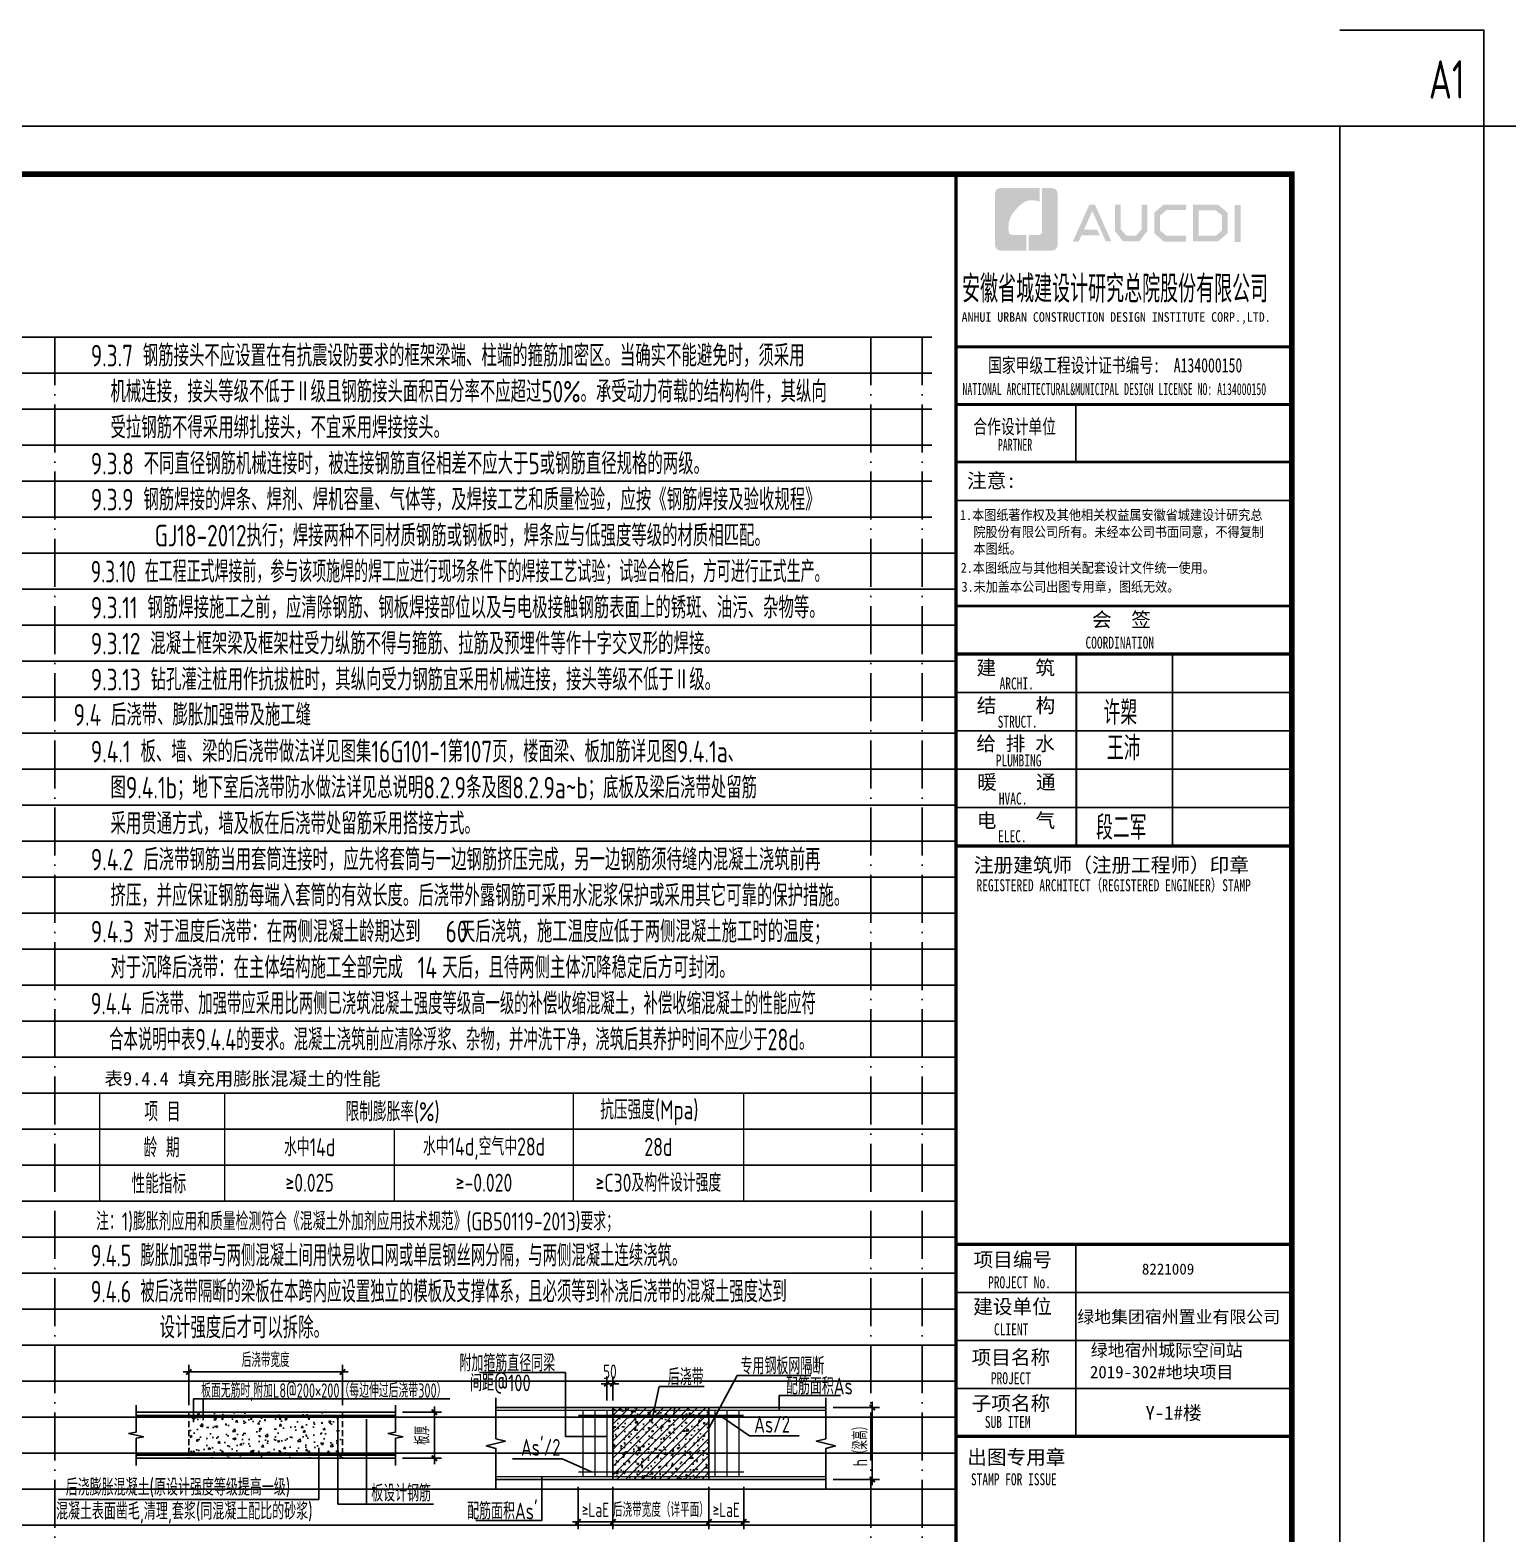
# Model space of a CAD drawing. Extents: x -1058961 to 23600, y -449123 to 2751847.
# Drawn here: x -685090 to -654302, y 17748 to 49080 of the extents above; entities that cross this region are included whole.
import ezdxf
from ezdxf.enums import TextEntityAlignment as Align

# ---------------------------------------------------------------- set-up
doc = ezdxf.new("R2010")
doc.units = 0
doc.header["$LTSCALE"] = 1000
for name, pattern in [('D1', [14, 10, -2, 0, -2]), ('DASHED', [0.75, 0.5, -0.25]), ('HIDDEN2', [0.1875, 0.125, -0.0625])]:
    doc.linetypes.add(name, pattern=pattern)
doc.layers.get('0').update_dxf_attribs({"linetype": 'CONTINUOUS'})
doc.layers.get('DEFPOINTS').update_dxf_attribs({"linetype": 'CONTINUOUS'})
for name, color, linetype in [('C-SHET-TTLB', 11, 'CONTINUOUS'), ('PUB_TITLE', 4, 'CONTINUOUS'), ('S-0-MODIFY', 201, 'CONTINUOUS'), ('S-DETL-DIM', 151, 'CONTINUOUS'), ('S-DETL-HATCH', 253, 'CONTINUOUS'), ('S-DETL-LINE1', 2, 'CONTINUOUS'), ('S-DETL-RBAR', 1, 'CONTINUOUS'), ('S-DETL-TEXT', 7, 'CONTINUOUS'), ('图签文字', 4, 'CONTINUOUS'), ('水平筋标注', 7, 'CONTINUOUS')]:
    doc.layers.add(name, color=color, linetype=linetype)
for name, color, linetype, lineweight in [('S-1-TEXT', 7, 'CONTINUOUS', 18), ('S-1-修改', 23, 'CONTINUOUS', 18), ('图框', 9, 'CONTINUOUS', 18), ('图签', 147, 'CONTINUOUS', 18)]:
    doc.layers.add(name, color=color, linetype=linetype, lineweight=lineweight)
doc.styles.add('HT', font='simhei.ttf')
doc.styles.add('TS', font='tssdeng.shx', dxfattribs={"width": 0.7, "bigfont": 'tssdchn.shx'})
doc.styles.add('TSSD_Label', font='Tssdeng.shx', dxfattribs={"width": 0.7, "bigfont": 'hztxt.shx'})
doc.styles.add('TSSD_REIN', font='tssdeng.shx', dxfattribs={"width": 0.7, "height": 300, "bigfont": 'tssdchn.shx'})
doc.styles.add('宋体', font='', dxfattribs={"height": 50})
doc.styles.add('建筑图签-1', font='simhei.ttf', dxfattribs={"width": 0.7})
doc.styles.add('建筑图签-2', font='TXT.shx', dxfattribs={"width": 0.5, "bigfont": 'HZTXT.shx'})
doc.styles.add('黑体', font='simhei.ttf')
doc.styles.get('宋体').set_extended_font_data('SimSun')
doc.dimstyles.new('DIM25', dxfattribs={"dimtxt": 300, "dimasz": 0.8, "dimexe": 150, "dimexo": 150, "dimgap": 100, "dimtad": 1, "dimdec": 0, "dimlfac": 0.25, "dimrnd": 1, "dimzin": 0, "dimdsep": 46, "dimtxsty": 'TS', "dimblk": '_DIMX', "dimcen": 0, "dimclrd": 256, "dimclre": 256, "dimclrt": 43, "dimadec": 1, "dimazin": 0, "dimtfac": 1, "dimtdec": 0, "dimtix": 1, "dimtmove": 2, "dimatfit": 3, "dimldrblk": 'ARCHTICK', "dimfxl": 0, "dimtolj": 1, "dimtzin": 1, "dimarcsym": 0})

# ---------------------------------------------------------------- blocks, each defined once
blk = doc.blocks.new('_DIMX')
blk.add_line((-150, 0), (150, 0))
at = {"const_width": 50}
blk.add_lwpolyline([(-70, -70), (70, 70)], dxfattribs=at)
blk = doc.blocks.new('*D732')
at = {"layer": 'DEFPOINTS', "color": 0}
for p in [(-678582, 21122), (-681782, 20284), (-678582, 20284)]:
    blk.add_point(p, dxfattribs=at)
at = {"layer": 'S-DETL-DIM', "lineweight": -2}
for p, q in [((-681782, 20434), (-681782, 21272)), ((-681781, 21122), (-678582, 21122)), ((-678582, 20434), (-678582, 21272))]:
    blk.add_line(p, q, dxfattribs=at)
at = {"layer": 'S-DETL-DIM', "lineweight": -2, "xscale": 0.8, "yscale": 0.8, "zscale": 0.8, "rotation": 180}
blk.add_blockref('_DIMX', (-681782, 21122), dxfattribs=at)
at = {"layer": 'S-DETL-DIM', "lineweight": -2, "xscale": 0.8, "yscale": 0.8, "zscale": 0.8}
blk.add_blockref('_DIMX', (-678582, 21122), dxfattribs=at)
at = {"layer": 'S-DETL-DIM', "color": 43, "insert": (-680182, 21372), "char_height": 300, "attachment_point": 5, "style": 'TS'}
blk.add_mtext('\\A1;后浇带宽度', dxfattribs=at)
blk = doc.blocks.new('_ArchTick')
at = {"color": 0, "linetype": 'ByBlock', "const_width": 0.15}
blk.add_lwpolyline([(-0.5, -0.5), (0.5, 0.5)], dxfattribs=at)
blk = doc.blocks.new('*D733')
at = {"layer": 'DEFPOINTS', "color": 0}
for p in [(-677482, 20284), (-677482, 19324), (-676668, 19324)]:
    blk.add_point(p, dxfattribs=at)
at = {"layer": 'S-DETL-DIM', "lineweight": -2}
for p, q in [((-677332, 20284), (-676518, 20284)), ((-676668, 20283), (-676668, 19325)), ((-677332, 19324), (-676518, 19324))]:
    blk.add_line(p, q, dxfattribs=at)
at = {"layer": 'S-DETL-DIM', "lineweight": -2, "xscale": 0.8, "yscale": 0.8, "zscale": 0.8}
for p, rotation in [((-676668, 20284), 90), ((-676668, 19324), 270)]:
    blk.add_blockref('_DIMX', p, dxfattribs=dict(at, rotation=rotation))
at = {"layer": 'S-DETL-DIM', "color": 43, "insert": (-676918, 19804), "char_height": 300, "attachment_point": 5, "rotation": 90, "style": 'TS'}
blk.add_mtext('\\A1;板厚', dxfattribs=at)
blk = doc.blocks.new('*D734')
at = {"layer": 'DEFPOINTS', "color": 0}
for p in [(-672948, 18881), (-670948, 18881), (-672948, 18000)]:
    blk.add_point(p, dxfattribs=at)
at = {"layer": 'S-DETL-DIM', "lineweight": -2}
for p, q in [((-672948, 18731), (-672948, 17850)), ((-670948, 18731), (-670948, 17850)), ((-672949, 18000), (-672950, 18000)), ((-670948, 18000), (-672948, 18000)), ((-670948, 18000), (-670947, 18000))]:
    blk.add_line(p, q, dxfattribs=at)
at = {"layer": 'S-DETL-DIM', "lineweight": -2, "xscale": 0.8, "yscale": 0.8, "zscale": 0.8}
blk.add_blockref('_DIMX', (-672948, 18000), dxfattribs=at)
at = {"layer": 'S-DETL-DIM', "lineweight": -2, "xscale": 0.8, "yscale": 0.8, "zscale": 0.8, "rotation": 180}
blk.add_blockref('_DIMX', (-670948, 18000), dxfattribs=at)
at = {"layer": 'S-DETL-DIM', "color": 43, "insert": (-671948, 18250), "char_height": 300, "attachment_point": 5, "style": 'TS'}
blk.add_mtext('\\A1;后浇带宽度（详平面）', dxfattribs=at)
blk = doc.blocks.new('*D735')
at = {"layer": 'DEFPOINTS', "color": 0}
for p in [(-668511, 20381), (-668511, 18881), (-667544, 18881)]:
    blk.add_point(p, dxfattribs=at)
at = {"layer": 'S-DETL-DIM', "lineweight": -2}
for p, q in [((-668361, 20381), (-667394, 20381)), ((-667544, 20381), (-667544, 18882)), ((-668361, 18881), (-667394, 18881))]:
    blk.add_line(p, q, dxfattribs=at)
at = {"layer": 'S-DETL-DIM', "lineweight": -2, "xscale": 0.8, "yscale": 0.8, "zscale": 0.8}
for p, rotation in [((-667544, 20381), 90), ((-667544, 18881), 270)]:
    blk.add_blockref('_DIMX', p, dxfattribs=dict(at, rotation=rotation))
at = {"layer": 'S-DETL-DIM', "color": 43, "insert": (-667794, 19631), "char_height": 300, "attachment_point": 5, "rotation": 90, "style": 'TS'}
blk.add_mtext('\\A1;h（梁高）', dxfattribs=at)
blk = doc.blocks.new('*D736')
at = {"layer": 'DEFPOINTS', "color": 0}
for p in [(-673673, 18881), (-672948, 18881), (-673673, 18000)]:
    blk.add_point(p, dxfattribs=at)
at = {"layer": 'S-DETL-DIM', "lineweight": -2}
for p, q in [((-673673, 18731), (-673673, 17850)), ((-672948, 18731), (-672948, 17850)), ((-673674, 18000), (-673675, 18000)), ((-672948, 18000), (-673673, 18000)), ((-672948, 18000), (-672947, 18000))]:
    blk.add_line(p, q, dxfattribs=at)
at = {"layer": 'S-DETL-DIM', "lineweight": -2, "xscale": 0.8, "yscale": 0.8, "zscale": 0.8}
blk.add_blockref('_DIMX', (-673673, 18000), dxfattribs=at)
at = {"layer": 'S-DETL-DIM', "lineweight": -2, "xscale": 0.8, "yscale": 0.8, "zscale": 0.8, "rotation": 180}
blk.add_blockref('_DIMX', (-672948, 18000), dxfattribs=at)
at = {"layer": 'S-DETL-DIM', "color": 43, "insert": (-673311, 18250), "char_height": 300, "attachment_point": 5, "style": 'TS'}
blk.add_mtext('\\A1;≥LaE', dxfattribs=at)
blk = doc.blocks.new('*D737')
at = {"layer": 'DEFPOINTS', "color": 0}
for p in [(-672948, 20878), (-673073, 20381), (-672948, 20381)]:
    blk.add_point(p, dxfattribs=at)
at = {"layer": 'S-DETL-DIM', "lineweight": -2}
for p, q in [((-673073, 20531), (-673073, 21028)), ((-672948, 20531), (-672948, 21028)), ((-673074, 20878), (-673075, 20878)), ((-673073, 20878), (-672948, 20878)), ((-672948, 20878), (-672947, 20878))]:
    blk.add_line(p, q, dxfattribs=at)
at = {"layer": 'S-DETL-DIM', "lineweight": -2, "xscale": 0.8, "yscale": 0.8, "zscale": 0.8}
blk.add_blockref('_DIMX', (-673073, 20878), dxfattribs=at)
at = {"layer": 'S-DETL-DIM', "lineweight": -2, "xscale": 0.8, "yscale": 0.8, "zscale": 0.8, "rotation": 180}
blk.add_blockref('_DIMX', (-672948, 20878), dxfattribs=at)
at = {"layer": 'S-DETL-DIM', "color": 43, "insert": (-673011, 21128), "char_height": 300, "attachment_point": 5, "style": 'TS'}
blk.add_mtext('\\A1;50', dxfattribs=at)
blk = doc.blocks.new('*D738')
at = {"layer": 'DEFPOINTS', "color": 0}
for p in [(-670948, 18881), (-670223, 18881), (-670223, 18000)]:
    blk.add_point(p, dxfattribs=at)
at = {"layer": 'S-DETL-DIM', "lineweight": -2}
for p, q in [((-670948, 18731), (-670948, 17850)), ((-670223, 18731), (-670223, 17850)), ((-670949, 18000), (-670950, 18000)), ((-670948, 18000), (-670223, 18000)), ((-670223, 18000), (-670222, 18000))]:
    blk.add_line(p, q, dxfattribs=at)
at = {"layer": 'S-DETL-DIM', "lineweight": -2, "xscale": 0.8, "yscale": 0.8, "zscale": 0.8}
blk.add_blockref('_DIMX', (-670948, 18000), dxfattribs=at)
at = {"layer": 'S-DETL-DIM', "lineweight": -2, "xscale": 0.8, "yscale": 0.8, "zscale": 0.8, "rotation": 180}
blk.add_blockref('_DIMX', (-670223, 18000), dxfattribs=at)
at = {"layer": 'S-DETL-DIM', "color": 43, "insert": (-670586, 18250), "char_height": 300, "attachment_point": 5, "style": 'TS'}
blk.add_mtext('\\A1;≥LaE', dxfattribs=at)
blk = doc.blocks.new('院标1')
h = blk.add_hatch(color=150)
h.dxf.hatch_style = 1
edge = h.paths.add_edge_path()
edge.add_spline(control_points=[(116373, 648379), (116379, 648379), (116382, 648379), (116391, 648379), (116391, 648379), (116391, 648379), (116616, 648379), (116616, 648379), (116616, 648379), (116616, 648379), (116616, 648054), (116616, 648054), (116616, 648054), (116616, 648054), (116108, 648054), (116108, 648054), (116108, 648054), (116028, 648054), (115963, 648111), (115963, 648199), (115963, 648199), (115963, 648199), (115963, 649215), (115963, 649215), (115963, 649215), (115963, 649295), (116018, 649360), (116108, 649360), (116108, 649360), (116108, 649360), (116897, 649360), (116897, 649360), (116897, 649360), (116897, 649360), (116897, 649080), (116897, 649080), (116897, 649080), (116897, 649080), (116566, 649140), (116356, 648859), (116356, 648859), (116245, 648719), (116240, 648545), (116247, 648466), (116247, 648466), (116254, 648386), (116247, 648466), (116247, 648466), (116247, 648466), (116247, 648466), (116258, 648374), (116373, 648379)], knot_values=[0, 0, 0, 0, 0.071429, 0.071429, 0.071429, 0.107143, 0.142857, 0.142857, 0.142857, 0.178571, 0.214286, 0.214286, 0.214286, 0.25, 0.285714, 0.285714, 0.285714, 0.321429, 0.357143, 0.357143, 0.357143, 0.392857, 0.428571, 0.428571, 0.428571, 0.464286, 0.5, 0.5, 0.5, 0.535714, 0.571429, 0.571429, 0.571429, 0.607143, 0.642857, 0.642857, 0.642857, 0.678571, 0.714286, 0.714286, 0.714286, 0.75, 0.785714, 0.785714, 0.785714, 0.821429, 0.857143, 0.857143, 0.857143, 0.928571, 1, 1, 1, 1], degree=3, periodic=0)
h = blk.add_hatch(color=150)
h.dxf.hatch_style = 1
edge = h.paths.add_edge_path()
edge.add_spline(control_points=[(117268, 649215), (117268, 649215), (117268, 648199), (117268, 648199), (117268, 648199), (117268, 648114), (117212, 648054), (117123, 648054), (117123, 648054), (117123, 648054), (116663, 648054), (116663, 648054), (116663, 648054), (116663, 648054), (116663, 648379), (116663, 648379), (116663, 648379), (116663, 648379), (116865, 648379), (116865, 648379), (116865, 648379), (116907, 648379), (116941, 648413), (116941, 648455), (116941, 648455), (116941, 648455), (116941, 649360), (116941, 649360), (116941, 649360), (116941, 649360), (117123, 649360), (117123, 649360), (117123, 649360), (117204, 649360), (117268, 649306), (117268, 649215)], knot_values=[0, 0, 0, 0, 0.1, 0.1, 0.1, 0.15, 0.2, 0.2, 0.2, 0.25, 0.3, 0.3, 0.3, 0.35, 0.4, 0.4, 0.4, 0.45, 0.5, 0.5, 0.5, 0.55, 0.6, 0.6, 0.6, 0.65, 0.7, 0.7, 0.7, 0.75, 0.8, 0.8, 0.8, 0.9, 1, 1, 1, 1], degree=3, periodic=0)
blk = doc.blocks.new('20210804.19142487')
at = {"layer": 'PUB_TITLE'}
h = blk.add_hatch(color=147, dxfattribs=at)
h.paths.add_polyline_path([(5834, 56758), (5959, 56758), (5959, 55988), (5834, 55988)])
h.paths.add_polyline_path([(5081, 56642), (5081, 56116), (5441, 56116), (5566, 56223), (5566, 56541), (5445, 56642)], flags=16)
h.paths.add_polyline_path([(4963, 56760), (4963, 55998), (5485, 55998), (5684, 56168), (5684, 56596), (5488, 56760)])
h.paths.add_polyline_path([(4820, 56764), (4820, 56648), (4413, 56648), (4280, 56537), (4280, 56218), (4413, 56115), (4822, 56115), (4822, 55993), (4358, 55993), (4156, 56168), (4156, 56596), (4354, 56764)])
h.paths.add_polyline_path([(3337, 56762), (3458, 56762), (3458, 56251), (3572, 56120), (3782, 56120), (3896, 56251), (3896, 56762), (4010, 56762), (4010, 56214), (3846, 55997), (3508, 55997), (3337, 56216)])
h.paths.add_polyline_path([(2805, 56760), (2922, 56760), (3264, 55996), (3148, 55996), (2867, 56630), (2692, 56242), (2963, 56242), (3024, 56127), (2643, 56127), (2584, 55994), (2461, 55994)])
at = {"layer": '图框'}
for p, q in [((25, 53800), (7025, 53800)), ((25, 53800), (7025, 53800)), ((25, 52600), (7025, 52600))]:
    blk.add_line(p, q, dxfattribs=at)
for points, const_width in [([(25, 0), (25, 57400)], 70), ([(25, 53800), (7025, 53800)], 60), ([(25, 52600), (7025, 52600)], 60), ([(25, 52600), (7025, 52600)], 60), ([(2525, 52600), (2525, 51400)], 35), ([(25, 51400), (7025, 51400)], 60), ([(25, 51400), (7025, 51400)], 60), ([(25, 50599), (7025, 50599)], 35), ([(34, 48400), (7034, 48400)], 60), ([(34, 47400), (7034, 47400)], 70), ([(34, 47400), (7034, 47400)], 70), ([(2534, 47400), (2534, 43400)], 35), ([(4534, 47400), (4534, 43400)], 35), ([(34, 46600), (7034, 46600)], 35), ([(34, 45800), (7034, 45800)], 35), ([(34, 45000), (7034, 45000)], 35), ([(34, 44200), (7034, 44200)], 35), ([(34, 43400), (7034, 43400)], 70), ([(25, 35100), (7025, 35100)], 70), ([(25, 35100), (7025, 35100)], 70), ([(2525, 31100), (2525, 35100)], 35), ([(25, 34100), (7025, 34100)], 35), ([(25, 33100), (7025, 33100)], 35), ([(25, 32100), (7025, 32100)], 35), ([(7025, 31100), (25, 31100)], 70)]:
    blk.add_lwpolyline(points, dxfattribs=dict(at, const_width=const_width))
blk.add_blockref('院标1', (-115124, -592249))
at = {"layer": 'PUB_TITLE', "style": 'HT', "width": 0.88}
for s, p in [('1.本图纸著作权及其他相关权益属安徽省城建设计研究总', (111, 50193)), ('院股份有限公司所有。未经本公司书面同意，不得复制', (390, 49839)), ('本图纸。', (390, 49489)), (' 2.本图纸应与其他相关配套设计文件统一使用。 ', (0, 49092)), ('3.未加盖本公司出图专用章，图纸无效。', (143, 48698))]:
    blk.add_text(s, height=210, dxfattribs=at).set_placement(p)
at = {"layer": '图签', "color": 2, "style": '宋体'}
blk.add_text('8221009', height=229.3, dxfattribs=at).set_placement((3899, 34472))
at = {"layer": '图签', "color": 154, "style": '宋体'}
for s, height, p in [('绿地集团宿州置业有限公司', 258.01, (2555, 33462)), ('绿地宿州城际空间站', 258, (2834, 32766)), ('2019-302#地块项目', 258.01, (2817, 32311)), ('Y-1#楼', 286.7, (3974, 31448))]:
    blk.add_text(s, height=height, dxfattribs=at).set_placement(p)
at = {"layer": '图签文字', "color": 7, "style": '建筑图签-1'}
for s, height, width, p in [('安徽省城建设计研究总院股份有限公司', 500, 0.55, (153, 54777)), ('国家甲级工程设计证书编号:  A134000150', 300, 0.7, (697, 53267)), ('合作设计单位', 300, 0.7, (390, 51990))]:
    blk.add_text(s, height=height, dxfattribs=dict(at, width=width)).set_placement(p)
at = {"layer": '图签文字', "linetype": 'Continuous', "style": '建筑图签-1', "width": 0.91}
blk.add_text('ANHUI URBAN CONSTRUCTION DESIGN INSTITUTE CORP.,LTD.', height=200, dxfattribs=at).set_placement((144, 54322))
at = {"layer": '图签文字', "style": '建筑图签-1'}
for s, width, p in [('NATIONAL ARCHITECTURAL&MUNICIPAL DESIGN LICENSE NO: A134000150', 0.6, (162, 52795)), ('PARTNER', 0.6, (900, 51634)), ('COORDINATION', 0.7, (2725, 47513)), ('ARCHI.', 0.7, (935, 46662)), ('STRUCT.', 0.7, (895, 45865)), ('PLUMBING', 0.7, (854, 45058)), ('HVAC.', 0.7, (919, 44265)), ('ELEC.', 0.7, (904, 43480)), ('REGISTERED ARCHITECT（REGISTERED ENGINEER）STAMP', 0.7, (454, 42459)), ('PROJECT No.', 0.7, (695, 34185, -1799)), ('CLIENT', 0.7, (819, 33206)), ('PROJECT', 0.7, (754, 32187)), ('SUB ITEM', 0.7, (628, 31276)), ('STAMP FOR ISSUE', 0.7, (338, 30081))]:
    blk.add_text(s, height=250, dxfattribs=dict(at, width=width)).set_placement(p)
at = {"layer": '图签文字', "color": 7, "style": '建筑图签-1'}
for s, p in [('注意:', (257, 50863)), ('会  签', (2860, 47968)), ('建    筑', (455, 46967)), ('结    构', (459, 46179)), ('给 排 水', (450, 45385)), ('暖    通', (468, 44582)), ('电    气', (459, 43782)), ('注册建筑师（注册工程师）印章', (401, 42854)), ('项目编号', (393, 34632)), ('建设单位', (385, 33655)), ('项目名称', (352, 32597)), ('子项名称', (352, 31640)), ('出图专用章', (261, 30518))]:
    blk.add_text(s, height=300, dxfattribs=at).set_placement(p)
at = {"layer": '图签文字', "color": 1, "style": '建筑图签-2', "width": 0.7}
for s, p in [('许槊', (3100, 45928)), ('王沛', (3171, 45187)), ('段二军', (2946, 43532))]:
    blk.add_text(s, height=500, dxfattribs=at).set_placement(p)

msp = doc.modelspace()

# ---------------------------------------------------------------- hatches: boundary and pattern name
at = {"layer": 'S-DETL-HATCH'}
h = msp.add_hatch(dxfattribs=at)
h.set_pattern_fill('AR-CONC', color=256, scale=50, style=0)
h.set_pattern_definition([(50, (-5427009.68, 446239.43), (358.630091, -31.376067), [37.5, -412.5]), (355, (-5427009.68, 446239.43), (-69.375667, 376.096067), [30, -330]), (100.4514, (-5426979.8, 446236.8), (289.25469, 344.71977), [31.870095, -350.571056]), (46.1842, (-5427009.68, 446339.43), (533.620524, -82.759507), [56.25, -618.75]), (96.6356, (-5426965.2, 446332.53), (467.33135, 487.058935), [47.805144, -525.8565]), (351.1842, (-5427009.7, 446339.4), (467.33097, 487.0593), [45, -495]), (21, (-5426959.68, 446314.43), (298.453526, -201.309445), [37.5, -412.5]), (326, (-5426959.68, 446314.43), (121.657666, 362.575023), [30, -330]), (71.4514, (-5426934.8, 446297.65), (420.111314, 161.265248), [31.870095, -350.571056]), (37.5, (-5427009.68, 446239.43), (6.0799277, 166.446927), [0, -326, 0, -335, 0, -331.25]), (7.5, (-5427009.68, 446239.43), (131.534769, 197.205856), [0, -191, 0, -318.5, 0, -126.25]), (327.5, (-5427121.18, 446239.43), (266.911218, -11.277436), [0, -125, 0, -390, 0, -517.5]), (317.5, (-5427171.18, 446239.43), (291.593085, 50.052491), [0, -162.5, 0, -259, 0, -367.5])])
h.paths.add_polyline_path([(-672948.47, 20381.38), (-672948.47, 18881.38), (-670948.47, 18881.38), (-670948.47, 20381.38)])
h = msp.add_hatch(dxfattribs=at)
h.set_pattern_fill('ANSI31', color=256, scale=1000, style=0)
h.set_pattern_definition([(45, (-5427009.68, 446239.43), (-88.3883476, 88.3883476), [])])
h.paths.add_polyline_path([(-672948.47, 20381.38), (-672948.47, 18881.38), (-670948.47, 18881.38), (-670948.47, 20381.38)])
h = msp.add_hatch(dxfattribs=at)
h.set_pattern_fill('AR-CONC', color=256, scale=2.5, style=0)
h.set_pattern_definition([(50, (-2335405.04, -93152.2), (455.46167, -39.84771), [47.625, -523.875]), (355, (-2335405.04, -93152.2), (-88.10706, 477.64161), [38.1, -419.1]), (100.451, (-2335367.1, -93155.5), (367.35625, 437.79172), [40.475, -445.225]), (46.1842, (-2335405.04, -93025.2), (677.6976, -105.10582), [71.4375, -785.8125]), (96.6356, (-2335348.6, -93033.96), (593.51059, 618.5639), [60.7125, -667.8375]), (351.184, (-2335405.04, -93025.2), (593.5115, 618.5628), [57.15, -628.65]), (21, (-2335341.54, -93056.95), (379.0372, -255.6638), [47.625, -523.875]), (326, (-2335341.54, -93056.95), (154.50507, 460.46992), [38.1, -419.1]), (71.4514, (-2335309.96, -93078.25), (533.54123, 204.80714), [40.475, -445.225]), (37.5, (-2335405.04, -93152.2), (7.721508, 211.387597), [0, -414.02, 0, -425.45, 0, -420.6875]), (7.5, (-2335405.04, -93152.2), (167.049156, 250.451437), [0, -242.57, 0, -404.495, 0, -160.3375]), (327.5, (-2335546.65, -93152.2), (338.976488, -14.32186), [0, -158.75, 0, -495.3, 0, -657.225]), (317.5, (-2335610.15, -93152.2), (370.322953, 63.56623), [0, -206.375, 0, -328.93, 0, -466.725])])
h.paths.add_polyline_path([(-681781.61, 20204.2), (-681781.61, 19404.2), (-678581.61, 19404.2), (-678581.61, 20204.2)])
h.paths.add_polyline_path([(-681781.61, 20284.2), (-681781.61, 20204.2), (-678581.61, 20204.2), (-678581.61, 20284.2)])
h.paths.add_polyline_path([(-678581.61, 19324.2), (-678581.61, 19404.2), (-679279.93, 19404.2), (-679279.93, 19324.2)])
h.paths.add_polyline_path([(-679279.93, 19324.2), (-679279.93, 19404.2), (-679881.69, 19404.2), (-679881.69, 19324.2)])
h.paths.add_polyline_path([(-679881.69, 19324.2), (-679881.69, 19404.2), (-680711.5, 19404.2), (-680711.5, 19324.2)])
h.paths.add_polyline_path([(-680711.5, 19324.2), (-680711.5, 19404.2), (-681781.61, 19404.2), (-681781.61, 19324.2)])
at = {"layer": 'S-DETL-RBAR'}
for points in [[(-681710.6, 20145.93, -1), (-681654.35, 20145.93, -1)], [(-681110.6, 20145.93, -1), (-681054.35, 20145.93, -1)], [(-680510.6, 20145.93, -1), (-680454.35, 20145.93, -1)], [(-679852.62, 20145.93, 1), (-679908.87, 20145.93, 1)], [(-679252.62, 20145.93, 1), (-679308.87, 20145.93, 1)], [(-678652.62, 20145.93, 1), (-678708.87, 20145.93, 1)], [(-681710.6, 19460.83, 1), (-681654.35, 19460.83, 1)], [(-681110.6, 19460.83, 1), (-681054.35, 19460.83, 1)], [(-680510.6, 19460.83, 1), (-680454.35, 19460.83, 1)], [(-679852.62, 19460.83, -1), (-679908.87, 19460.83, -1)], [(-679252.62, 19460.83, -1), (-679308.87, 19460.83, -1)], [(-678652.62, 19460.83, -1), (-678708.87, 19460.83, -1)]]:
    msp.add_hatch(color=1, dxfattribs=at).paths.add_polyline_path(points)

# ---------------------------------------------------------------- linework, layer by layer
at = {"layer": 'C-SHET-TTLB'}
for points in [[(-657802.31, 47080.13), (-657802.31, -12319.87), (-741902.31, -12319.87), (-741902.31, 47080.13)], [(-549702.31, 47080.13), (-549702.31, -12319.87), (-654802.31, -12319.87), (-654802.31, 47080.13)]]:
    msp.add_lwpolyline(points, close=True, dxfattribs=at)
at = {"layer": 'C-SHET-TTLB', "const_width": 120}
msp.add_lwpolyline([(-740062.31, 46080.13), (-658802.31, 46080.13), (-658802.31, -11319.87), (-740062.31, -11319.87)], close=True, dxfattribs=at)
at = {"layer": 'DEFPOINTS', "color": 252}
for p, q in [((-740062.31, 42680.13), (-666302.31, 42680.13)), ((-740062.31, 41930.13), (-666302.31, 41930.13)), ((-740062.31, 41180.13), (-666302.31, 41180.13)), ((-740062.31, 40430.13), (-666302.31, 40430.13)), ((-740062.31, 39680.13), (-666302.31, 39680.13)), ((-740062.31, 38930.13), (-666302.31, 38930.13)), ((-740062.31, 38180.13), (-665802.31, 38180.13)), ((-740062.31, 37430.13), (-665802.31, 37430.13)), ((-740062.31, 36680.13), (-665802.31, 36680.13)), ((-740062.31, 35930.13), (-665802.31, 35930.13)), ((-740062.31, 35180.13), (-665802.31, 35180.13)), ((-740062.31, 34430.13), (-665802.31, 34430.13)), ((-740062.31, 33680.13), (-665802.31, 33680.13)), ((-740062.31, 32930.13), (-665802.31, 32930.13)), ((-740062.31, 32180.13), (-665802.31, 32180.13)), ((-740062.31, 31430.13), (-665802.31, 31430.13)), ((-740062.31, 30680.13), (-665802.31, 30680.13)), ((-740062.31, 29930.13), (-665802.31, 29930.13)), ((-740062.31, 29180.13), (-665802.31, 29180.13)), ((-740062.31, 28430.13), (-665802.31, 28430.13)), ((-740062.31, 27680.13), (-665802.31, 27680.13)), ((-740062.31, 26930.13), (-665802.31, 26930.13)), ((-740062.31, 26180.13), (-665802.31, 26180.13)), ((-740062.31, 25430.13), (-665802.31, 25430.13)), ((-740062.31, 24680.13), (-665802.31, 24680.13)), ((-740062.31, 23930.13), (-665802.31, 23930.13)), ((-740062.31, 23180.13), (-665802.31, 23180.13)), ((-740062.31, 22430.13), (-665802.31, 22430.13)), ((-740062.31, 21680.13), (-665802.31, 21680.13)), ((-740062.31, 20930.13), (-665802.31, 20930.13)), ((-740062.31, 20180.13), (-665802.31, 20180.13)), ((-740062.31, 19430.13), (-665802.31, 19430.13)), ((-740062.31, 18680.13), (-665802.31, 18680.13)), ((-740062.31, 17930.13), (-665802.31, 17930.13))]:
    msp.add_line(p, q, dxfattribs=at)
at = {"layer": 'DEFPOINTS', "color": 252, "linetype": 'D1', "ltscale": 0.1}
for p, q in [((-684574.31, 42680.13), (-684574.31, -11319.87)), ((-667574.31, 42680.13), (-667574.31, -11319.87)), ((-666502.31, 42680.13), (-666502.31, -11319.87))]:
    msp.add_line(p, q, dxfattribs=at)
at = {"layer": 'S-0-MODIFY'}
msp.add_lwpolyline([(-657802.31, 47080.13), (-654802.31, 47080.13), (-654802.31, 49080.13), (-657802.31, 49080.13)], dxfattribs=at)
at = {"layer": 'S-1-TEXT', "color": 2}
for p, q in [((-681035.25, 24680.13), (-681035.25, 26930.13)), ((-673769.62, 24680.13), (-673769.62, 26930.13)), ((-683636.81, 26180.13), (-670230.56, 26180.13)), ((-677496.19, 24680.13), (-677496.19, 26180.13)), ((-683636.81, 25430.13), (-670230.56, 25430.13))]:
    msp.add_line(p, q, dxfattribs=at)
msp.add_lwpolyline([(-670230.56, 26930.13), (-670230.56, 24680.13), (-683636.81, 24680.13), (-683636.81, 26930.13), (-670230.56, 26930.13)], dxfattribs=at)
at = {"layer": 'S-DETL-DIM'}
for p, q in [((-682881.61, 20434.2), (-682881.61, 19866.68)), ((-677479.82, 20434.2), (-677479.82, 19866.68)), ((-682881.61, 19866.68), (-683041.02, 19840.28)), ((-683041.02, 19840.28), (-682722.2, 19768.12)), ((-682722.2, 19768.12), (-682881.61, 19741.72)), ((-682881.61, 19741.72), (-682881.61, 19174.2)), ((-677479.82, 19866.68), (-677639.23, 19840.28)), ((-677639.23, 19840.28), (-677320.41, 19768.12)), ((-677320.41, 19768.12), (-677479.82, 19741.72)), ((-677479.82, 19741.72), (-677479.82, 19174.2))]:
    msp.add_line(p, q, dxfattribs=at)
at = {"layer": 'S-DETL-DIM', "linetype": 'ByBlock'}
for points in [[(-675385.97, 18681.38), (-675385.97, 19531.38), (-675585.97, 19581.38), (-675185.97, 19681.38), (-675385.97, 19731.38), (-675385.97, 20581.38)], [(-668510.97, 18681.38), (-668510.97, 19531.38), (-668310.97, 19581.38), (-668710.97, 19681.38), (-668510.97, 19731.38), (-668510.97, 20581.38)]]:
    msp.add_lwpolyline(points, dxfattribs=at)
at = {"layer": 'S-DETL-LINE1', "linetype": 'ByBlock'}
for p, q in [((-675385.97, 20381.38), (-672948.47, 20381.38)), ((-672948.47, 20381.38), (-672948.47, 18881.38)), ((-670948.47, 20381.38), (-672948.47, 20381.38)), ((-668510.97, 20381.38), (-670948.47, 20381.38)), ((-670948.47, 20381.38), (-670948.47, 18881.38)), ((-675385.97, 18881.38), (-672948.47, 18881.38)), ((-672948.47, 18881.38), (-670948.47, 18881.38)), ((-668510.97, 18881.38), (-670948.47, 18881.38))]:
    msp.add_line(p, q, dxfattribs=at)
at = {"layer": 'S-DETL-LINE1'}
for p, q in [((-682881.61, 20284.2), (-677479.82, 20284.2)), ((-682881.61, 19324.2), (-677479.82, 19324.2))]:
    msp.add_line(p, q, dxfattribs=at)
at = {"layer": 'S-DETL-LINE1', "color": 252, "linetype": 'HIDDEN2'}
for p, q in [((-681781.61, 20284.2), (-681781.61, 19324.2)), ((-678581.61, 20284.2), (-678581.61, 19324.2))]:
    msp.add_line(p, q, dxfattribs=at)
at = {"layer": 'S-DETL-RBAR', "color": 1, "const_width": 60}
for points in [[(-682881.61, 20204.2), (-677479.82, 20204.2)], [(-682881.61, 19404.2), (-677479.82, 19404.2)]]:
    msp.add_lwpolyline(points, dxfattribs=at)
at = {"layer": 'S-DETL-RBAR', "const_width": 30}
for points in [[(-675385.97, 20321.38), (-668510.97, 20321.38)], [(-673666.99, 20215.38), (-670221.9, 20215.38)], [(-673573.47, 20321.38), (-673573.47, 18941.38)], [(-673323.47, 20321.38), (-673323.47, 18941.38)], [(-673073.47, 20321.38), (-673073.47, 18941.38)], [(-670823.47, 20321.38), (-670823.47, 18941.38)], [(-670573.47, 20321.38), (-670573.47, 18941.38)], [(-670323.47, 20321.38), (-670323.47, 18941.38)], [(-675385.97, 18941.38), (-668510.97, 18941.38)], [(-673669.78, 19038.38), (-670219.32, 19038.38)]]:
    msp.add_lwpolyline(points, dxfattribs=at)
at = {"layer": 'S-DETL-TEXT'}
for p, q in [((-673937.27, 21109.65), (-675724.14, 21109.65)), ((-671987.3, 20818.93), (-672141.55, 20076.25)), ((-671987.3, 20818.93), (-671048.96, 20818.93)), ((-669483.81, 20630.76), (-668207.03, 20630.76)), ((-669483.81, 20630.76), (-669483.81, 20321.38)), ((-678679.99, 20144.92), (-678679.99, 18369.05)), ((-678078.23, 20137.49), (-678078.23, 18369.05)), ((-670103.34, 19794.98), (-669067.09, 19794.98)), ((-679073.72, 19540.04), (-679073.72, 18466.13)), ((-674006.19, 19313.9), (-675042.44, 19313.9)), ((-674426.57, 18941.38), (-674426.57, 18027.29)), ((-679073.72, 18466.13), (-684496.93, 18466.13)), ((-678679.99, 18369.05), (-676686.73, 18369.05)), ((-674426.57, 18027.29), (-675800.68, 18027.29))]:
    msp.add_line(p, q, dxfattribs=at)
at = {"layer": 'S-DETL-TEXT', "color": 0}
for p, q in [((-673937.27, 19781.38), (-673937.27, 21109.65)), ((-670356.54, 21050.94), (-670948.47, 19950.18)), ((-670356.54, 21050.94), (-668824.62, 21050.94)), ((-681683.62, 20563.18), (-676348.52, 20563.18)), ((-681683.62, 20074.84), (-681683.62, 20563.18)), ((-681482.31, 20115.97), (-681482.31, 20563.18)), ((-670103.34, 19794.98), (-670717.28, 20215.38)), ((-673073.47, 19781.38), (-673937.27, 19781.38)), ((-674006.19, 19313.9), (-673392.25, 19038.38))]:
    msp.add_line(p, q, dxfattribs=at)

# ---------------------------------------------------------------- block references
at = {"layer": '水平筋标注'}
msp.add_blockref('20210804.19142487', (-665827.46, -11319.87), dxfattribs=at)

# ---------------------------------------------------------------- texts
at = {"layer": 'S-0-MODIFY', "style": 'TSSD_REIN', "width": 0.7}
msp.add_text('A1', height=800, dxfattribs=at).set_placement((-655201.42, 47651.58), align=Align.RIGHT)
at = {"layer": 'S-1-TEXT', "style": 'TS'}
for s, width, p in [('9.3.7 钢筋接头不应设置在有抗震设防要求的框架梁端、柱端的箍筋加密区。当确实不能避免时，须采用', 0.75, (-683825.26, 42072.56)), ('  机械连接，接头等级不低于Ⅱ级且钢筋接头面积百分率不应超过50%%%。承受动力荷载的结构构件，其纵向', 0.75, (-683825.26, 41322.56)), ('  受拉钢筋不得采用绑扎接头，不宜采用焊接接头。', 0.75, (-683825.26, 40572.56)), ('9.3.8 不同直径钢筋机械连接时，被连接钢筋直径相差不应大于5或钢筋直径规格的两级。', 0.75, (-683825.26, 39822.56)), ('9.3.9 钢筋焊接的焊条、焊剂、焊机容量、气体等，及焊接工艺和质量检验，应按《钢筋焊接及验收规程》', 0.75, (-683825.26, 39072.56)), ('  GJ18-2012执行；焊接两种不同材质钢筋或钢板时，焊条应与低强度等级的材质相匹配。', 0.75, (-682903.14, 38322.56)), ('9.3.10 在工程正式焊接前，参与该项施焊的焊工应进行现场条件下的焊接工艺试验；试验合格后，方可进行正式生产。', 0.68, (-683825.26, 37572.56)), ('9.3.11 钢筋焊接施工之前，应清除钢筋、钢板焊接部位以及与电极接触钢筋表面上的锈斑、油污、杂物等。', 0.75, (-683825.26, 36822.56)), ('9.3.12 混凝土框架梁及框架柱受力纵筋不得与箍筋、拉筋及预埋件等作十字交叉形的焊接。', 0.75, (-683825.26, 36072.56)), ('9.3.13 钻孔灌注桩用作抗拔桩时，其纵向受力钢筋宜采用机械连接，接头等级不低于Ⅱ级。', 0.75, (-683825.26, 35322.56)), ('9.4 后浇带、膨胀加强带及施工缝', 0.75, (-684183.04, 34587.73)), ('9.4.1 板、墙、梁的后浇带做法详见图集16G101-1第107页，楼面梁、板加筋详见图9.4.1a、\x8f', 0.75, (-683825.26, 33822.56)), ('  图9.4.1b；地下室后浇带防水做法详见总说明8.2.9条及图8.2.9a~b；底板及梁后浇带处留筋', 0.75, (-683825.26, 33072.56)), ('  采用贯通方式，墙及板在后浇带处留筋采用搭接方式。', 0.75, (-683825.26, 32322.56)), ('9.4.2 后浇带钢筋当用套筒连接时，应先将套筒与一边钢筋挤压完成，另一边钢筋须待缝内混凝土浇筑前再', 0.75, (-683825.26, 31572.56)), ('  挤压，并应保证钢筋每端入套筒的有效长度。后浇带外露钢筋可采用水泥浆保护或采用其它可靠的保护措施。', 0.75, (-683825.26, 30822.56)), ('9.4.3 对于温度后浇带：在两侧混凝土龄期达到    天后浇筑，施工温度应低于两侧混凝土施工时的温度；', 0.75, (-683825.26, 30072.56)), ('  对于沉降后浇带：在主体结构施工全部完成    天后，且待两侧主体沉降稳定后方可封闭。', 0.75, (-683825.26, 29322.56)), ('9.4.4 后浇带、加强带应采用比两侧已浇筑混凝土强度等级高一级的补偿收缩混凝土，补偿收缩混凝土的性能应符', 0.7, (-683825.26, 28572.56)), ('  合本说明中表9.4.4的要求。混凝土浇筑前应清除浮浆、杂物，并冲洗干净，浇筑后其养护时间不应少于28d。', 0.7, (-683825.26, 27822.56)), ('9.4.5 膨胀加强带与两侧混凝土间用快易收口网或单层钢丝网分隔，与两侧混凝土连续浇筑。', 0.7, (-683825.26, 23322.56)), ('9.4.6 被后浇带隔断的梁板在本跨内应设置独立的模板及支撑体系，且必须等到补浇后浇带的混凝土强度达到', 0.7, (-683825.26, 22572.56)), ('       设计强度后才可以拆除。', 0.75, (-683825.26, 21822.56))]:
    msp.add_text(s, height=450, dxfattribs=dict(at, width=width)).set_placement(p)
at = {"layer": 'S-1-TEXT', "style": '黑体'}
msp.add_text('表9.4.4 填充用膨胀混凝土的性能', height=281.25, dxfattribs=at).set_placement((-683540, 27093.89))
at = {"layer": 'S-1-TEXT', "linetype": 'DASHED', "style": 'TS', "width": 0.75}
for s, height, p in [('项 目', 400, (-682709.74, 26344.19)), ('限制膨胀率(%%%)', 400, (-678517.77, 26344.19)), ('抗压强度(Mpa)', 400, (-673212.34, 26384.76)), ('龄 期', 400, (-682727.18, 25594.19)), ('性能指标', 400, (-682977.56, 24844.19)), ('注：1)膨胀剂应用和质量检测符合《混凝土外加剂应用技术规范》(GB50119-2013)要求；', 375, (-683714.34, 24072.56))]:
    msp.add_text(s, height=height, dxfattribs=at).set_placement(p)
at = {"layer": 'S-1-TEXT', "style": 'TS', "width": 0.75}
for s, p in [('水中14d', (-679265.72, 25617.63)), ('水中14d,空气中28d', (-675632.91, 25632.05)), ('28d', (-672000.09, 25624.84)), ('≥0.025', (-679265.72, 24877.45)), ('≥-0.020', (-675632.91, 24878.93)), ('≥C30及构件设计强度', (-672000.09, 24877.45))]:
    msp.add_text(s, height=375, dxfattribs=at).set_placement(p, align=Align.CENTER)
at = {"layer": 'S-1-修改', "color": 0, "style": 'TS', "width": 0.75}
for s, p in [('60', (-676432.97, 30072.56)), ('14', (-677017.4, 29322.56))]:
    msp.add_text(s, height=450, dxfattribs=at).set_placement(p)
at = {"layer": 'S-DETL-TEXT', "style": 'TS', "width": 0.75}
for s, p in [('附加箍筋直径同梁', (-676146.3, 21132.36)), ('专用钢板网隔断', (-670289.7, 21073.65)), ('间距@100', (-675924.33, 20720.1)), ('后浇带', (-671805.23, 20841.63)), ('配筋面积As', (-669344.63, 20653.47)), ('As/2', (-670005.84, 19857.14)), ("As'/2", (-674863, 19376.06)), ('后浇膨胀混凝土(原设计强度等级提高一级)', (-684346.73, 18546.61)), ('板设计钢筋', (-677984.5, 18422.05)), ('混凝土表面凿毛,清理,套浆(同混凝土配比的砂浆)', (-684549.61, 18046.51)), ("配筋面积As'", (-675985.83, 18049.99))]:
    msp.add_text(s, height=350, dxfattribs=at).set_placement(p)
at = {"layer": 'S-DETL-TEXT', "color": 0, "style": 'TSSD_Label', "width": 0.65}
msp.add_text('板面无筋时,附加L8@200×200（每边伸过后浇带300）', height=300, dxfattribs=at).set_placement((-681526.84, 20585.89))

# ---------------------------------------------------------------- dimensions: what is measured, and where the dimension line sits
at = {"layer": 'S-DETL-DIM'}
for base, p1, p2, text, picture, middle in [((-678581.61, 21122.31), (-681781.61, 20284.2), (-678581.61, 20284.2), '后浇带宽度', '*D732', (-680181.61, 21372.31)), ((-672948.47, 20877.54), (-673073.47, 20381.38), (-672948.47, 20381.38), '50', '*D737', (-673010.97, 21127.54)), ((-672948.47, 17999.79), (-670948.47, 18881.38), (-672948.47, 18881.38), '后浇带宽度（详平面）', '*D734', (-671948.47, 18249.79)), ((-673673.47, 17999.79), (-672948.47, 18881.38), (-673673.47, 18881.38), '≥LaE', '*D736', (-673310.97, 18249.79))]:
    dim = msp.add_linear_dim(base=base, p1=p1, p2=p2, text=text, dimstyle='DIM25', dxfattribs=at)
    dim.commit()
    dim.dimension.update_dxf_attribs({"geometry": picture, "text_midpoint": middle})
for base, p1, p2, angle, text, picture, middle in [((-676667.91, 19324.2), (-677481.61, 20284.2), (-677481.61, 19324.2), 90, '板厚', '*D733', (-676917.91, 19804.2)), ((-667543.67, 18881.38), (-668510.97, 20381.38), (-668510.97, 18881.38), 90, 'h（梁高）', '*D735', (-667793.67, 19631.38)), ((-670223.47, 17999.79), (-670948.47, 18881.38), (-670223.47, 18881.38), 180, '≥LaE', '*D738', (-670585.97, 18249.79))]:
    dim = msp.add_linear_dim(base=base, p1=p1, p2=p2, angle=angle, text=text, dimstyle='DIM25', dxfattribs=at)
    dim.commit()
    dim.dimension.update_dxf_attribs({"geometry": picture, "text_midpoint": middle})

doc.saveas('drawing.dxf')
